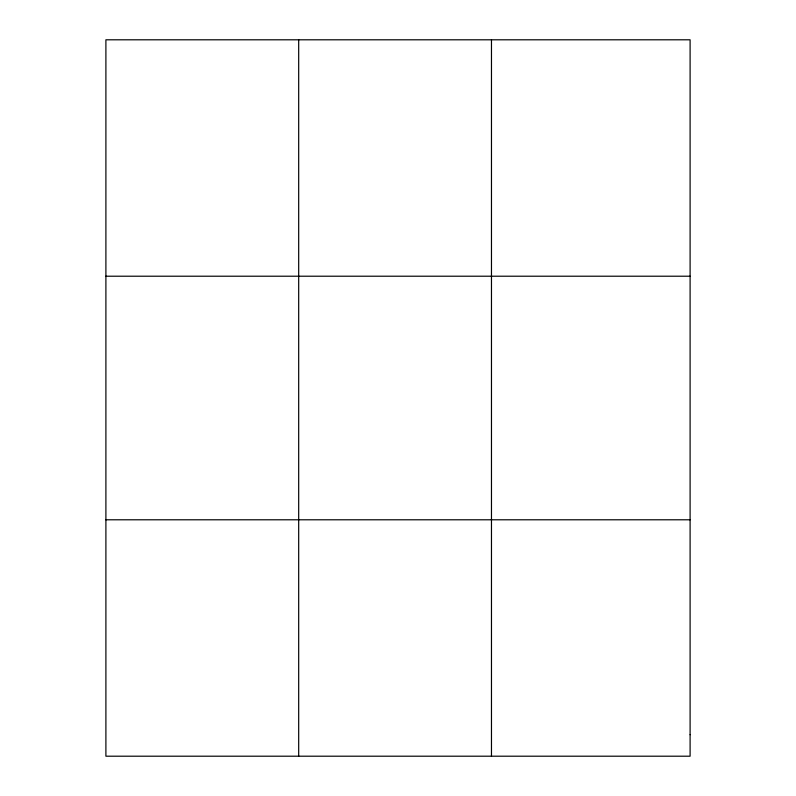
<?xml version="1.0" encoding="UTF-8"?>
<svg xmlns="http://www.w3.org/2000/svg" width="796" height="796" viewBox="0 0 796 796"><rect width="100%" height="100%" fill="white"/><g stroke="black" fill="none" stroke-linecap="round" stroke-linejoin="round"><path stroke-width="1.19" d="M298.689 756.2L298.689 39.8M491.47 756.2L491.47 39.8M105.898 276.212L690.102 276.212M105.898 519.788L690.102 519.788M690.102 734.708L690.102 756.2L105.898 756.2L105.898 39.8L690.102 39.8L690.102 734.708"/></g></svg>
